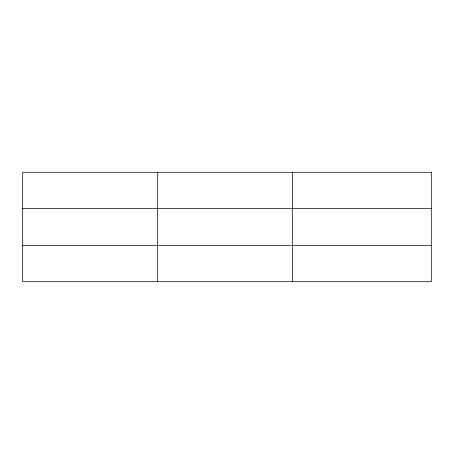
<?xml version="1.0" encoding="UTF-8"?>
<svg xmlns="http://www.w3.org/2000/svg" width="454" height="454" viewBox="0 0 454 454"><rect width="100%" height="100%" fill="white"/><g stroke="black" fill="none" stroke-linecap="round" stroke-linejoin="round"><path stroke-width="0.68" d="M157.538 172.287L157.538 281.713M292.376 172.287L292.376 281.713M22.7 208.397L431.3 208.397M22.7 245.603L431.3 245.603M431.3 172.287L431.3 281.713L22.7 281.713L22.7 172.287L431.3 172.287"/></g></svg>
